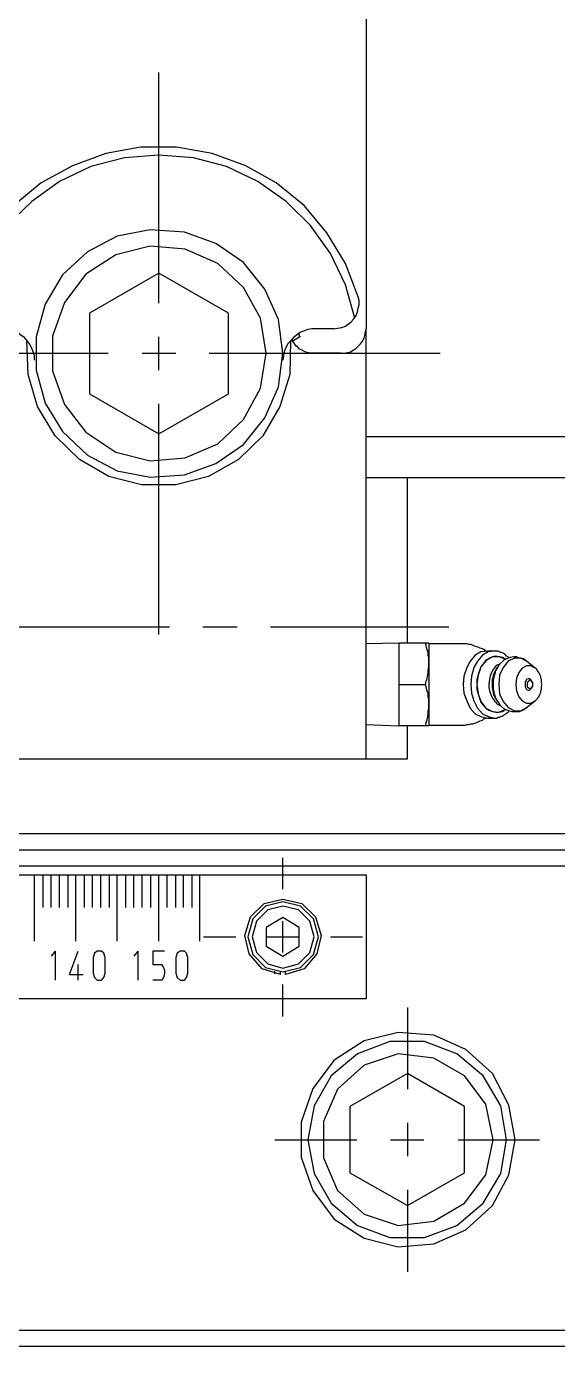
# Model space of a CAD drawing. Header units: millimetres. Extents: x -211 to 45495, y 24 to 52952.
# Drawn here: x 23608.4 to 23672.6, y 28092 to 28251.5 of the extents above; entities that cross this region are included whole.
import ezdxf

# ---------------------------------------------------------------- set-up
doc = ezdxf.new("R2010")
doc.units = ezdxf.units.MM
doc.layers.add('Layer2', color=7, linetype='Continuous')

# ---------------------------------------------------------------- blocks, each defined once
blk = doc.blocks.new('BLKF1179')
at = {"layer": 'Layer2', "color": 7, "linetype": 'Continuous', "lineweight": 25}
for p, q in [((23653.3, 28127.41), (23649.17, 28126.03)), ((23657.61, 28126.89), (23653.3, 28127.41)), ((23661.31, 28124.74), (23657.61, 28126.89)), ((23649.17, 28126.03), (23645.98, 28123.11)), ((23663.9, 28121.3), (23661.31, 28124.74)), ((23645.98, 28123.11), (23644.26, 28119.23)), ((23664.76, 28116.99), (23663.9, 28121.3)), ((23644.26, 28119.23), (23644.26, 28114.84)), ((23644.26, 28114.84), (23645.98, 28110.88)), ((23661.31, 28109.33), (23663.9, 28112.77)), ((23645.98, 28110.88), (23649.17, 28108.04)), ((23657.61, 28107.17), (23661.31, 28109.33)), ((23649.17, 28108.04), (23653.3, 28106.66)), ((23653.3, 28106.66), (23657.61, 28107.17))]:
    blk.add_line(p, q, dxfattribs=at)
blk = doc.blocks.new('BLKF1180')
at = {"layer": 'Layer2', "color": 7, "linetype": 'Continuous', "lineweight": 25}
for p, q in [((23654.42, 28125), (23647.45, 28121.04)), ((23647.45, 28121.04), (23647.45, 28113.03)), ((23661.31, 28113.03), (23661.31, 28121.04)), ((23647.45, 28113.03), (23654.42, 28109.07)), ((23654.42, 28109.07), (23661.31, 28113.03))]:
    blk.add_line(p, q, dxfattribs=at)
blk = doc.blocks.new('BLKF1181')
at = {"layer": 'Layer2', "color": 7, "linetype": 'Continuous', "lineweight": 25}
for p, q in [((23652.27, 28128.88), (23648.4, 28127.41)), ((23656.49, 28128.88), (23652.27, 28128.88)), ((23660.37, 28127.41), (23656.49, 28128.88)), ((23648.4, 28127.41), (23645.21, 28124.74)), ((23663.55, 28124.74), (23660.37, 28127.41)), ((23645.21, 28124.74), (23643.14, 28121.12)), ((23665.7, 28121.12), (23663.55, 28124.74)), ((23643.14, 28121.12), (23642.37, 28116.99)), ((23666.39, 28116.99), (23665.7, 28121.12)), ((23642.37, 28116.99), (23643.14, 28112.94)), ((23643.14, 28112.94), (23645.21, 28109.33)), ((23663.55, 28109.33), (23665.7, 28112.94)), ((23645.21, 28109.33), (23648.4, 28106.66)), ((23660.37, 28106.66), (23663.55, 28109.33)), ((23648.4, 28106.66), (23652.27, 28105.19)), ((23656.49, 28105.19), (23660.37, 28106.66)), ((23652.27, 28105.19), (23656.49, 28105.19))]:
    blk.add_line(p, q, dxfattribs=at)
blk = doc.blocks.new('BLKF1222')
at = {"layer": 'Layer2', "color": 7, "linetype": 'Continuous', "lineweight": 25}
for p, q in [((23665.96, 28174.09), (23665.53, 28173.14)), ((23666.57, 28174.86), (23665.96, 28174.09)), ((23667.34, 28175.2), (23666.57, 28174.86)), ((23668.12, 28175.2), (23667.34, 28175.2)), ((23668.8, 28174.86), (23668.12, 28175.2)), ((23665.53, 28173.14), (23665.45, 28172.02)), ((23665.45, 28172.02), (23665.53, 28170.9)), ((23665.53, 28170.9), (23665.96, 28169.95)), ((23665.96, 28169.95), (23666.57, 28169.26)), ((23666.57, 28169.26), (23667.34, 28168.83)), ((23667.34, 28168.83), (23668.12, 28168.83))]:
    blk.add_line(p, q, dxfattribs=at)
blk = doc.blocks.new('BLKF1223')
at = {"layer": 'Layer2', "color": 7, "linetype": 'Continuous', "lineweight": 25}
for p, q in [((23670.35, 28170.73), (23670.44, 28170.9)), ((23670.44, 28170.9), (23670.53, 28171.07)), ((23670.53, 28171.24), (23670.61, 28171.42)), ((23670.53, 28171.07), (23670.53, 28171.24)), ((23670.61, 28171.67), (23670.61, 28171.85)), ((23670.61, 28171.42), (23670.61, 28171.67)), ((23669.84, 28170.04), (23670.01, 28170.21)), ((23670.01, 28170.21), (23670.1, 28170.3)), ((23670.1, 28170.3), (23670.18, 28170.47)), ((23670.18, 28170.47), (23670.27, 28170.55)), ((23670.27, 28170.55), (23670.35, 28170.73))]:
    blk.add_line(p, q, dxfattribs=at)
blk = doc.blocks.new('BLKF1224')
at = {"layer": 'Layer2', "color": 7, "linetype": 'Continuous', "lineweight": 25}
for p, q in [((23668.29, 28174), (23667.86, 28173.48)), ((23668.8, 28174.26), (23668.29, 28174)), ((23669.32, 28174.26), (23668.8, 28174.26)), ((23669.84, 28174), (23669.32, 28174.26)), ((23667.6, 28172.79), (23667.51, 28172.02)), ((23667.86, 28173.48), (23667.6, 28172.79)), ((23667.51, 28172.02), (23667.6, 28171.24)), ((23667.6, 28171.24), (23667.86, 28170.55)), ((23667.86, 28170.55), (23668.29, 28170.04)), ((23668.29, 28170.04), (23668.8, 28169.78)), ((23668.8, 28169.78), (23669.32, 28169.78))]:
    blk.add_line(p, q, dxfattribs=at)
blk = doc.blocks.new('BLKF1225')
at = {"layer": 'Layer2', "color": 7, "linetype": 'Continuous', "lineweight": 25}
for p, q in [((23670.1, 28173.74), (23670.01, 28173.91)), ((23670.18, 28173.65), (23670.1, 28173.74)), ((23670.27, 28173.48), (23670.18, 28173.65)), ((23670.35, 28173.31), (23670.27, 28173.48)), ((23670.44, 28173.14), (23670.35, 28173.31)), ((23670.53, 28172.97), (23670.44, 28173.14)), ((23670.53, 28172.79), (23670.53, 28172.97)), ((23670.61, 28172.62), (23670.53, 28172.79)), ((23670.61, 28172.19), (23670.61, 28172.62)), ((23670.7, 28172.02), (23670.61, 28172.19))]:
    blk.add_line(p, q, dxfattribs=at)
blk = doc.blocks.new('BLKF1226')
at = {"layer": 'Layer2', "color": 7, "linetype": 'Continuous', "lineweight": 25}
for p, q in [((23664.76, 28172.54), (23664.76, 28171.42)), ((23664.76, 28171.42), (23664.84, 28171.24)), ((23664.84, 28171.24), (23664.84, 28170.98)), ((23664.84, 28170.98), (23664.93, 28170.9)), ((23664.93, 28170.9), (23664.93, 28170.73)), ((23664.93, 28170.73), (23664.93, 28170.64)), ((23664.93, 28170.64), (23665.02, 28170.55)), ((23665.02, 28170.55), (23665.02, 28170.47)), ((23665.02, 28170.47), (23665.1, 28170.38)), ((23665.1, 28170.38), (23665.1, 28170.3)), ((23665.1, 28170.3), (23665.19, 28170.21)), ((23665.19, 28170.21), (23665.19, 28170.12))]:
    blk.add_line(p, q, dxfattribs=at)
blk = doc.blocks.new('BLKF1227')
at = {"layer": 'Layer2', "color": 7, "linetype": 'Continuous', "lineweight": 25}
for p, q in [((23664.76, 28172.54), (23664.76, 28171.42)), ((23664.76, 28171.42), (23664.84, 28170.98)), ((23664.84, 28170.98), (23665.02, 28170.55)), ((23665.02, 28170.55), (23665.02, 28170.47)), ((23665.02, 28170.47), (23665.1, 28170.38)), ((23665.1, 28170.38), (23665.27, 28170.04)), ((23665.27, 28170.04), (23665.53, 28169.69)), ((23665.53, 28169.69), (23665.62, 28169.52)), ((23665.62, 28169.52), (23665.96, 28169.18)), ((23665.96, 28169.18), (23666.31, 28169)), ((23666.31, 28169), (23666.74, 28168.83)), ((23666.74, 28168.83), (23667.08, 28168.75)), ((23667.08, 28168.75), (23667.51, 28168.75)), ((23667.51, 28168.75), (23667.94, 28168.75)), ((23667.94, 28168.75), (23668.37, 28168.92)), ((23668.37, 28168.92), (23668.72, 28169.18))]:
    blk.add_line(p, q, dxfattribs=at)
blk = doc.blocks.new('BLKF1228')
at = {"layer": 'Layer2', "color": 7, "linetype": 'Continuous', "lineweight": 25}
for p, q in [((23665.27, 28174), (23665.02, 28173.65)), ((23665.45, 28174.34), (23665.27, 28174)), ((23665.7, 28174.6), (23665.45, 28174.34)), ((23666.05, 28174.95), (23665.7, 28174.6)), ((23666.39, 28175.12), (23666.05, 28174.95)), ((23666.82, 28175.29), (23666.39, 28175.12)), ((23667.25, 28175.38), (23666.82, 28175.29)), ((23667.68, 28175.38), (23667.25, 28175.38)), ((23667.68, 28175.29), (23667.68, 28175.38)), ((23668.12, 28175.2), (23667.68, 28175.29)), ((23668.46, 28175.12), (23668.12, 28175.2)), ((23668.46, 28175.03), (23668.46, 28175.12)), ((23668.55, 28175.03), (23668.46, 28175.03)), ((23668.89, 28174.77), (23668.55, 28175.03)), ((23665.02, 28173.48), (23664.84, 28173.05)), ((23664.84, 28173.05), (23664.84, 28172.88)), ((23665.02, 28173.65), (23665.02, 28173.48))]:
    blk.add_line(p, q, dxfattribs=at)
blk = doc.blocks.new('BLKF1229')
at = {"layer": 'Layer2', "color": 7, "linetype": 'Continuous', "lineweight": 25}
for p, q in [((23668.72, 28172.45), (23668.63, 28172.28)), ((23668.8, 28172.62), (23668.72, 28172.45)), ((23668.98, 28172.71), (23668.8, 28172.62)), ((23669.15, 28172.71), (23668.98, 28172.71)), ((23669.32, 28172.62), (23669.15, 28172.71)), ((23669.58, 28172.28), (23669.41, 28172.45)), ((23668.63, 28172.28), (23668.63, 28172.02)), ((23668.63, 28172.02), (23668.63, 28171.76)), ((23668.63, 28171.76), (23668.72, 28171.59)), ((23668.72, 28171.59), (23668.8, 28171.42)), ((23668.8, 28171.42), (23668.98, 28171.33)), ((23668.98, 28171.33), (23669.15, 28171.33)), ((23669.15, 28171.33), (23669.32, 28171.5)), ((23669.32, 28171.5), (23669.49, 28171.67)), ((23669.49, 28171.67), (23669.58, 28171.85)), ((23669.58, 28172.02), (23669.58, 28172.28)), ((23669.58, 28171.85), (23669.58, 28172.02))]:
    blk.add_line(p, q, dxfattribs=at)
blk = doc.blocks.new('BLKF1230')
at = {"layer": 'Layer2', "color": 7, "linetype": 'Continuous', "lineweight": 25}
for p, q in [((23669.32, 28172.45), (23669.32, 28172.54)), ((23669.41, 28172.45), (23669.32, 28172.45)), ((23669.49, 28172.36), (23669.41, 28172.45)), ((23669.49, 28172.28), (23669.49, 28172.36)), ((23669.58, 28172.19), (23669.49, 28172.28)), ((23669.58, 28172.02), (23669.58, 28172.19))]:
    blk.add_line(p, q, dxfattribs=at)
blk = doc.blocks.new('BLKF1231')
at = {"layer": 'Layer2', "color": 7, "linetype": 'Continuous', "lineweight": 25}
for p, q in [((23669.23, 28171.5), (23669.32, 28171.59)), ((23669.32, 28171.59), (23669.41, 28171.59)), ((23669.41, 28171.59), (23669.41, 28171.67)), ((23669.41, 28171.67), (23669.49, 28171.67)), ((23669.49, 28171.76), (23669.58, 28171.85)), ((23669.49, 28171.67), (23669.49, 28171.76)), ((23669.58, 28171.85), (23669.58, 28171.93))]:
    blk.add_line(p, q, dxfattribs=at)
blk = doc.blocks.new('BLKF1232')
at = {"layer": 'Layer2', "color": 7, "linetype": 'Continuous', "lineweight": 25}
for p, q in [((23669.06, 28172.45), (23668.98, 28172.36)), ((23669.15, 28172.54), (23669.06, 28172.45)), ((23669.23, 28172.54), (23669.15, 28172.54)), ((23668.98, 28172.36), (23668.89, 28172.28)), ((23668.89, 28172.28), (23668.89, 28172.19)), ((23668.89, 28172.19), (23668.89, 28172.02)), ((23668.89, 28172.02), (23668.89, 28171.93)), ((23668.89, 28171.93), (23668.89, 28171.76)), ((23668.89, 28171.76), (23668.98, 28171.67)), ((23668.98, 28171.67), (23669.06, 28171.59)), ((23669.06, 28171.59), (23669.15, 28171.59))]:
    blk.add_line(p, q, dxfattribs=at)
blk = doc.blocks.new('BLKF1233')
at = {"layer": 'Layer2', "color": 7, "linetype": 'Continuous', "lineweight": 25}
for p, q in [((23664.84, 28173.14), (23664.76, 28173.05)), ((23664.76, 28173.05), (23664.76, 28172.97)), ((23664.93, 28173.4), (23664.84, 28173.31)), ((23664.84, 28173.31), (23664.84, 28173.22)), ((23664.84, 28173.22), (23664.84, 28173.14)), ((23665.02, 28173.57), (23664.93, 28173.57)), ((23664.93, 28173.57), (23664.93, 28173.48)), ((23664.93, 28173.48), (23664.93, 28173.4)), ((23665.1, 28173.74), (23665.02, 28173.65)), ((23665.02, 28173.65), (23665.02, 28173.57))]:
    blk.add_line(p, q, dxfattribs=at)
blk = doc.blocks.new('BLKF1234')
at = {"layer": 'Layer2', "color": 7, "linetype": 'Continuous', "lineweight": 25}
for p, q in [((23665.27, 28174), (23665.19, 28174)), ((23665.19, 28174), (23665.19, 28173.91)), ((23665.27, 28174.09), (23665.27, 28174)), ((23664.84, 28172.79), (23664.76, 28172.71)), ((23664.76, 28172.71), (23664.76, 28172.62)), ((23664.93, 28173.14), (23664.84, 28173.05)), ((23664.84, 28173.05), (23664.84, 28172.97)), ((23664.84, 28172.97), (23664.84, 28172.88)), ((23664.84, 28172.88), (23664.84, 28172.79)), ((23665.02, 28173.4), (23664.93, 28173.31)), ((23664.93, 28173.31), (23664.93, 28173.22)), ((23664.93, 28173.22), (23664.93, 28173.14)), ((23665.1, 28173.74), (23665.02, 28173.65)), ((23665.02, 28173.65), (23665.02, 28173.57)), ((23665.02, 28173.57), (23665.02, 28173.4)), ((23665.19, 28173.91), (23665.1, 28173.83)), ((23665.1, 28173.83), (23665.1, 28173.74))]:
    blk.add_line(p, q, dxfattribs=at)
blk = doc.blocks.new('BLKF1235')
at = {"layer": 'Layer2', "color": 7, "linetype": 'Continuous', "lineweight": 25}
for p, q in [((23664.76, 28172.79), (23664.67, 28172.79)), ((23664.67, 28172.79), (23664.67, 28171.42)), ((23664.76, 28172.88), (23664.76, 28172.79)), ((23664.67, 28171.42), (23664.76, 28171.24)), ((23664.76, 28171.24), (23664.76, 28171.07)), ((23664.76, 28171.07), (23664.76, 28170.98)), ((23664.76, 28170.98), (23664.84, 28170.81)), ((23664.84, 28170.81), (23664.84, 28170.73)), ((23664.84, 28170.73), (23664.93, 28170.73)), ((23664.93, 28170.73), (23664.93, 28170.64)), ((23664.93, 28170.64), (23664.93, 28170.55)), ((23664.93, 28170.55), (23665.02, 28170.47)), ((23665.02, 28170.47), (23665.02, 28170.38)), ((23665.02, 28170.38), (23665.1, 28170.38))]:
    blk.add_line(p, q, dxfattribs=at)
blk = doc.blocks.new('BLKF1236')
at = {"layer": 'Layer2', "color": 7, "linetype": 'Continuous', "lineweight": 25}
for p, q in [((23665.02, 28174.17), (23664.76, 28173.83)), ((23665.27, 28174.34), (23665.02, 28174.17)), ((23665.62, 28174.52), (23665.27, 28174.34)), ((23664.33, 28172.62), (23664.24, 28172.1)), ((23664.41, 28173.05), (23664.33, 28172.62)), ((23664.58, 28173.48), (23664.41, 28173.05)), ((23664.76, 28173.83), (23664.58, 28173.48)), ((23664.24, 28172.1), (23664.24, 28171.67)), ((23664.24, 28171.67), (23664.33, 28171.24)), ((23664.33, 28171.24), (23664.5, 28170.81)), ((23664.5, 28170.81), (23664.67, 28170.38)), ((23664.67, 28170.38), (23664.93, 28170.04)), ((23664.93, 28170.04), (23664.93, 28169.95)), ((23664.93, 28169.95), (23665.02, 28169.95)), ((23665.02, 28169.95), (23665.1, 28169.87)), ((23665.1, 28169.87), (23665.19, 28169.78)), ((23665.19, 28169.78), (23665.27, 28169.69)), ((23665.27, 28169.69), (23665.36, 28169.61)), ((23665.36, 28169.61), (23665.45, 28169.61)), ((23665.45, 28169.61), (23665.53, 28169.52))]:
    blk.add_line(p, q, dxfattribs=at)
blk = doc.blocks.new('BLKF1237')
at = {"layer": 'Layer2', "color": 7, "linetype": 'Continuous', "lineweight": 25}
for p, q in [((23664.76, 28172.88), (23664.84, 28173.31)), ((23664.84, 28173.31), (23664.93, 28173.4)), ((23664.93, 28173.4), (23665.1, 28173.74))]:
    blk.add_line(p, q, dxfattribs=at)
blk = doc.blocks.new('BLKF1238')
at = {"layer": 'Layer2', "color": 7, "linetype": 'Continuous', "lineweight": 25}
for p, q in [((23664.67, 28172.54), (23664.67, 28172.71)), ((23664.67, 28172.1), (23664.67, 28172.54)), ((23664.67, 28171.67), (23664.67, 28172.1)), ((23664.67, 28171.59), (23664.67, 28171.67)), ((23664.76, 28171.24), (23664.67, 28171.59)), ((23664.84, 28170.81), (23664.76, 28171.24)), ((23664.84, 28170.73), (23664.84, 28170.81)), ((23664.93, 28170.64), (23664.84, 28170.73)), ((23665.1, 28170.3), (23664.93, 28170.64))]:
    blk.add_line(p, q, dxfattribs=at)
blk = doc.blocks.new('BLKF1239')
at = {"layer": 'Layer2', "color": 7, "linetype": 'Continuous', "lineweight": 25}
for p, q in [((23663.29, 28174.17), (23662.95, 28173.22)), ((23663.98, 28174.95), (23663.29, 28174.17)), ((23664.67, 28175.38), (23663.98, 28174.95)), ((23665.53, 28175.38), (23664.67, 28175.38)), ((23666.31, 28175.03), (23665.53, 28175.38)), ((23662.95, 28173.22), (23662.78, 28172.02)), ((23662.78, 28172.02), (23662.95, 28170.9)), ((23662.95, 28170.9), (23663.29, 28169.95)), ((23663.29, 28169.95), (23663.9, 28169.18)), ((23663.9, 28169.18), (23664.67, 28168.75)), ((23664.67, 28168.75), (23665.45, 28168.66))]:
    blk.add_line(p, q, dxfattribs=at)
blk = doc.blocks.new('BLKF1240')
at = {"layer": 'Layer2', "color": 7, "linetype": 'Continuous', "lineweight": 25}
for p, q in [((23663.29, 28175.98), (23662.6, 28175.55)), ((23664.07, 28176.07), (23663.29, 28175.98)), ((23661.57, 28174.09), (23661.23, 28173.05)), ((23662, 28174.86), (23661.57, 28174.09)), ((23662.6, 28175.55), (23662, 28174.86)), ((23661.23, 28173.05), (23661.14, 28172.02)), ((23661.14, 28172.02), (23661.23, 28170.98)), ((23661.23, 28170.98), (23661.57, 28170.04)), ((23661.57, 28170.04), (23662, 28169.18)), ((23662, 28169.18), (23662.6, 28168.49)), ((23662.6, 28168.49), (23663.29, 28168.14))]:
    blk.add_line(p, q, dxfattribs=at)
blk = doc.blocks.new('BLKF1241')
at = {"layer": 'Layer2', "color": 7, "linetype": 'Continuous', "lineweight": 25}
for p, q in [((23664.15, 28175.98), (23663.47, 28175.55)), ((23664.93, 28176.07), (23664.15, 28175.98)), ((23665.1, 28176.07), (23664.93, 28176.07)), ((23665.19, 28176.07), (23665.1, 28176.07)), ((23665.36, 28176.07), (23665.19, 28176.07)), ((23665.53, 28175.98), (23665.36, 28176.07)), ((23665.7, 28175.89), (23665.53, 28175.98)), ((23665.79, 28175.89), (23665.7, 28175.89)), ((23665.96, 28175.81), (23665.79, 28175.89)), ((23666.13, 28175.72), (23665.96, 28175.81)), ((23666.22, 28175.64), (23666.13, 28175.72)), ((23666.39, 28175.46), (23666.22, 28175.64)), ((23662.43, 28174.09), (23662.17, 28173.05)), ((23662.86, 28174.86), (23662.43, 28174.09)), ((23663.47, 28175.55), (23662.86, 28174.86)), ((23666.57, 28175.38), (23666.39, 28175.46)), ((23666.65, 28175.2), (23666.57, 28175.38)), ((23662.17, 28173.05), (23662.09, 28172.02)), ((23662.09, 28172.02), (23662.17, 28170.98)), ((23662.17, 28170.98), (23662.43, 28170.04)), ((23662.43, 28170.04), (23662.86, 28169.18)), ((23662.86, 28169.18), (23663.47, 28168.49)), ((23663.47, 28168.49), (23664.15, 28168.14))]:
    blk.add_line(p, q, dxfattribs=at)
blk = doc.blocks.new('BLKF1242')
at = {"layer": 'Layer2', "color": 7, "linetype": 'Continuous', "lineweight": 25}
for p, q in [((23664.93, 28167.97), (23665.19, 28167.97)), ((23665.19, 28167.97), (23665.36, 28168.06)), ((23665.36, 28168.06), (23665.53, 28168.06)), ((23665.53, 28168.06), (23665.7, 28168.14)), ((23665.7, 28168.14), (23665.88, 28168.23)), ((23665.88, 28168.23), (23665.96, 28168.23)), ((23665.96, 28168.23), (23666.13, 28168.4)), ((23666.13, 28168.4), (23666.31, 28168.49)), ((23666.31, 28168.49), (23666.39, 28168.57)), ((23666.39, 28168.57), (23666.57, 28168.66))]:
    blk.add_line(p, q, dxfattribs=at)
blk = doc.blocks.new('BLKF1243')
at = {"layer": 'Layer2', "color": 7, "linetype": 'Continuous', "lineweight": 25}
for p, q in [((23663.29, 28174.17), (23663.12, 28173.65)), ((23663.64, 28174.6), (23663.29, 28174.17)), ((23663.9, 28174.95), (23663.64, 28174.6)), ((23664.33, 28175.2), (23663.9, 28174.95)), ((23664.67, 28175.38), (23664.33, 28175.2)), ((23665.1, 28175.46), (23664.67, 28175.38)), ((23665.53, 28175.38), (23665.1, 28175.46)), ((23665.88, 28175.29), (23665.53, 28175.38)), ((23666.31, 28175.03), (23665.88, 28175.29)), ((23662.95, 28173.14), (23662.78, 28172.62)), ((23662.78, 28172.62), (23662.78, 28172.02)), ((23663.12, 28173.65), (23662.95, 28173.14)), ((23662.78, 28172.02), (23662.78, 28171.42)), ((23662.78, 28171.42), (23662.95, 28170.9)), ((23662.95, 28170.9), (23663.12, 28170.38)), ((23663.12, 28170.38), (23663.29, 28169.87)), ((23663.29, 28169.87), (23663.55, 28169.52)), ((23663.55, 28169.52), (23663.9, 28169.18)), ((23663.9, 28169.18), (23664.24, 28168.92)), ((23664.24, 28168.92), (23664.67, 28168.75)), ((23664.67, 28168.75), (23665.1, 28168.66)), ((23665.1, 28168.66), (23665.45, 28168.66)), ((23665.45, 28168.66), (23665.88, 28168.75))]:
    blk.add_line(p, q, dxfattribs=at)
blk = doc.blocks.new('BLKF1244')
at = {"layer": 'Layer2', "color": 7, "linetype": 'Continuous', "lineweight": 25}
for p, q in [((23656.75, 28171.33), (23656.66, 28171.76)), ((23656.92, 28170.9), (23656.75, 28171.33)), ((23656.92, 28170.47), (23656.92, 28170.9)), ((23657.01, 28170.38), (23656.92, 28170.47)), ((23657.01, 28169.52), (23657.01, 28170.38))]:
    blk.add_line(p, q, dxfattribs=at)
blk = doc.blocks.new('BLKF1245')
at = {"layer": 'Layer2', "color": 7, "linetype": 'Continuous', "lineweight": 25}
for p, q in [((23656.75, 28167.54), (23656.83, 28167.97)), ((23656.83, 28167.97), (23656.92, 28168.4)), ((23656.92, 28168.75), (23657.01, 28169.18)), ((23656.92, 28168.4), (23656.92, 28168.75)), ((23656.58, 28167.02), (23656.66, 28167.45)), ((23656.66, 28167.45), (23656.75, 28167.54))]:
    blk.add_line(p, q, dxfattribs=at)
blk = doc.blocks.new('BLKF1246')
at = {"layer": 'Layer2', "color": 7, "linetype": 'Continuous', "lineweight": 25}
for p, q in [((23656.75, 28176.32), (23656.66, 28176.75)), ((23656.92, 28175.89), (23656.75, 28176.32)), ((23656.92, 28175.46), (23656.92, 28175.89)), ((23657.01, 28175.38), (23656.92, 28175.46)), ((23656.92, 28173.74), (23657.01, 28174.17)), ((23657.01, 28175.03), (23657.01, 28175.38)), ((23657.01, 28174.6), (23657.01, 28175.03)), ((23657.01, 28174.52), (23657.01, 28174.6)), ((23657.01, 28174.17), (23657.01, 28174.52)), ((23656.58, 28172.02), (23656.66, 28172.45)), ((23656.66, 28172.45), (23656.75, 28172.54)), ((23656.75, 28172.54), (23656.83, 28172.97)), ((23656.83, 28172.97), (23656.92, 28173.4)), ((23656.92, 28173.4), (23656.92, 28173.74))]:
    blk.add_line(p, q, dxfattribs=at)
blk = doc.blocks.new('BLKF1247')
at = {"layer": 'Layer2', "color": 7, "linetype": 'Continuous', "lineweight": 25}
for p, q in [((23661.57, 28176.93), (23661.4, 28176.93)), ((23661.83, 28176.84), (23661.57, 28176.93)), ((23662.09, 28176.84), (23661.83, 28176.84)), ((23662.35, 28176.75), (23662.09, 28176.84)), ((23662.52, 28176.67), (23662.35, 28176.75)), ((23662.78, 28176.58), (23662.52, 28176.67)), ((23663.03, 28176.5), (23662.78, 28176.58)), ((23663.21, 28176.41), (23663.03, 28176.5)), ((23663.47, 28176.32), (23663.21, 28176.41)), ((23663.64, 28176.24), (23663.47, 28176.32)), ((23663.9, 28176.07), (23663.64, 28176.24))]:
    blk.add_line(p, q, dxfattribs=at)
blk = doc.blocks.new('BLKF1248')
at = {"layer": 'Layer2', "color": 7, "linetype": 'Continuous', "lineweight": 25}
for p, q in [((23663.03, 28167.54), (23663.21, 28167.63)), ((23663.21, 28167.63), (23663.47, 28167.71)), ((23663.47, 28167.71), (23663.64, 28167.88)), ((23661.14, 28167.11), (23661.4, 28167.11)), ((23661.4, 28167.11), (23661.57, 28167.2)), ((23661.57, 28167.2), (23661.83, 28167.2)), ((23661.83, 28167.2), (23662.09, 28167.28)), ((23662.09, 28167.28), (23662.35, 28167.28)), ((23662.35, 28167.28), (23662.52, 28167.37)), ((23662.52, 28167.37), (23662.78, 28167.45)), ((23662.78, 28167.45), (23663.03, 28167.54))]:
    blk.add_line(p, q, dxfattribs=at)
blk = doc.blocks.new('BLKF1261')
at = {"layer": 'Layer2', "color": 7, "linetype": 'Continuous', "lineweight": 25}
for p, q in [((23619.2, 28223.95), (23615.59, 28221.62)), ((23623.34, 28224.98), (23619.2, 28223.95)), ((23627.56, 28224.63), (23623.34, 28224.98)), ((23631.52, 28222.91), (23627.56, 28224.63)), ((23634.62, 28219.98), (23631.52, 28222.91)), ((23615.59, 28221.62), (23613, 28218.18)), ((23636.68, 28216.28), (23634.62, 28219.98)), ((23613, 28218.18), (23611.54, 28214.13)), ((23637.37, 28212.06), (23636.68, 28216.28)), ((23611.54, 28214.13), (23611.54, 28209.91)), ((23611.54, 28209.91), (23613, 28205.86)), ((23634.62, 28204.05), (23636.68, 28207.84)), ((23613, 28205.86), (23615.59, 28202.5)), ((23631.52, 28201.12), (23634.62, 28204.05)), ((23615.59, 28202.5), (23619.2, 28200.09)), ((23627.56, 28199.4), (23631.52, 28201.12)), ((23619.2, 28200.09), (23623.34, 28199.06)), ((23623.34, 28199.06), (23627.56, 28199.4))]:
    blk.add_line(p, q, dxfattribs=at)
blk = doc.blocks.new('BLKF1262')
at = {"layer": 'Layer2', "color": 7, "linetype": 'Continuous', "lineweight": 25}
for p, q in [((23624.37, 28221.71), (23616.02, 28216.88)), ((23616.02, 28216.88), (23616.02, 28207.15)), ((23632.81, 28207.15), (23632.81, 28216.88)), ((23616.02, 28207.15), (23624.37, 28202.33)), ((23624.37, 28202.33), (23632.81, 28207.15))]:
    blk.add_line(p, q, dxfattribs=at)
blk = doc.blocks.new('BLKF1263')
at = {"layer": 'Layer2', "color": 7, "linetype": 'Continuous', "lineweight": 25}
for p, q in [((23623.34, 28226.96), (23619.37, 28226.18)), ((23627.47, 28226.7), (23623.34, 28226.96)), ((23631.26, 28225.32), (23627.47, 28226.7)), ((23619.37, 28226.18), (23615.76, 28224.29)), ((23634.62, 28223), (23631.26, 28225.32)), ((23615.76, 28224.29), (23612.74, 28221.53)), ((23637.2, 28219.81), (23634.62, 28223)), ((23612.74, 28221.53), (23610.68, 28218)), ((23638.84, 28216.11), (23637.2, 28219.81)), ((23610.68, 28218), (23609.56, 28214.04)), ((23639.35, 28212.06), (23638.84, 28216.11)), ((23609.56, 28214.04), (23609.56, 28209.99)), ((23609.56, 28209.99), (23610.68, 28206.03)), ((23637.2, 28204.23), (23638.84, 28208.01)), ((23610.68, 28206.03), (23612.74, 28202.59)), ((23634.62, 28201.04), (23637.2, 28204.23)), ((23612.74, 28202.59), (23615.76, 28199.75)), ((23615.76, 28199.75), (23619.37, 28197.85)), ((23631.26, 28198.71), (23634.62, 28201.04)), ((23627.47, 28197.34), (23631.26, 28198.71)), ((23619.37, 28197.85), (23623.34, 28197.08)), ((23623.34, 28197.08), (23627.47, 28197.34))]:
    blk.add_line(p, q, dxfattribs=at)
blk = doc.blocks.new('BLKF1264')
at = {"layer": 'Layer2', "color": 7, "linetype": 'Continuous', "lineweight": 25}
for p, q in [((23637.54, 28144.81), (23636.17, 28143.43)), ((23639.35, 28145.24), (23637.54, 28144.81)), ((23641.25, 28144.81), (23639.35, 28145.24)), ((23642.63, 28143.43), (23641.25, 28144.81)), ((23636.17, 28143.43), (23635.65, 28141.53)), ((23643.14, 28141.53), (23642.63, 28143.43)), ((23635.65, 28141.53), (23636.17, 28139.64)), ((23636.17, 28139.64), (23637.54, 28138.26)), ((23641.25, 28138.26), (23642.63, 28139.64)), ((23637.54, 28138.26), (23639.35, 28137.75)), ((23639.35, 28137.75), (23641.25, 28138.26))]:
    blk.add_line(p, q, dxfattribs=at)
blk = doc.blocks.new('BLKF1265')
at = {"layer": 'Layer2', "color": 7, "linetype": 'Continuous', "lineweight": 25}
for p, q in [((23639.35, 28145.75), (23637.29, 28145.24)), ((23641.51, 28145.24), (23639.35, 28145.75)), ((23635.74, 28143.69), (23635.13, 28141.53)), ((23637.29, 28145.24), (23635.74, 28143.69)), ((23643.06, 28143.69), (23641.51, 28145.24)), ((23643.66, 28141.53), (23643.06, 28143.69)), ((23635.13, 28141.53), (23635.74, 28139.38)), ((23635.74, 28139.38), (23637.29, 28137.83)), ((23641.51, 28137.83), (23643.06, 28139.38)), ((23637.29, 28137.83), (23639.35, 28137.31)), ((23639.35, 28137.31), (23641.51, 28137.83))]:
    blk.add_line(p, q, dxfattribs=at)
blk = doc.blocks.new('BLKF1333')
at = {"layer": 'Layer2', "color": 7, "linetype": 'Continuous', "lineweight": 25}
for p, q in [((23622.22, 28236.95), (23618, 28236.17)), ((23626.52, 28236.95), (23622.22, 28236.95)), ((23630.83, 28236.17), (23626.52, 28236.95)), ((23613.95, 28234.71), (23610.16, 28232.64)), ((23618, 28236.17), (23613.95, 28234.71)), ((23634.88, 28234.71), (23630.83, 28236.17)), ((23638.58, 28232.64), (23634.88, 28234.71)), ((23610.16, 28232.64), (23606.89, 28229.89)), ((23641.94, 28229.89), (23638.58, 28232.64)), ((23606.89, 28229.89), (23604.05, 28226.61)), ((23644.69, 28226.61), (23641.94, 28229.89)), ((23604.05, 28226.61), (23601.89, 28222.91)), ((23646.93, 28222.91), (23644.69, 28226.61)), ((23648.48, 28218.86), (23646.93, 28222.91))]:
    blk.add_line(p, q, dxfattribs=at)
blk = doc.blocks.new('BLKF1334')
at = {"layer": 'Layer2', "color": 7, "linetype": 'Continuous', "lineweight": 25}
for p, q in [((23616.19, 28234.62), (23612.4, 28232.81)), ((23620.24, 28235.66), (23616.19, 28234.62)), ((23624.37, 28236), (23620.24, 28235.66)), ((23628.59, 28235.66), (23624.37, 28236)), ((23632.55, 28234.62), (23628.59, 28235.66)), ((23636.34, 28232.81), (23632.55, 28234.62)), ((23612.4, 28232.81), (23609.04, 28230.4)), ((23639.78, 28230.4), (23636.34, 28232.81)), ((23609.04, 28230.4), (23606.03, 28227.48)), ((23642.71, 28227.48), (23639.78, 28230.4)), ((23606.03, 28227.48), (23603.62, 28224.12)), ((23645.12, 28224.12), (23642.71, 28227.48)), ((23603.62, 28224.12), (23601.89, 28220.33)), ((23646.93, 28220.33), (23645.12, 28224.12)), ((23648.05, 28216.28), (23646.93, 28220.33))]:
    blk.add_line(p, q, dxfattribs=at)
blk = doc.blocks.new('BLKF1335')
at = {"layer": 'Layer2', "color": 7, "linetype": 'Continuous', "lineweight": 25}
for p, q in [((23606.46, 28214.9), (23605.94, 28214.99)), ((23606.89, 28214.73), (23606.46, 28214.9)), ((23607.32, 28214.56), (23606.89, 28214.73)), ((23607.75, 28214.21), (23607.32, 28214.56)), ((23608.18, 28213.96), (23607.75, 28214.21)), ((23608.52, 28213.53), (23608.18, 28213.96)), ((23608.78, 28213.18), (23608.52, 28213.53)), ((23609.04, 28212.66), (23608.78, 28213.18)), ((23609.21, 28212.23), (23609.04, 28212.66)), ((23609.39, 28211.72), (23609.21, 28212.23)), ((23609.39, 28211.2), (23609.39, 28211.72))]:
    blk.add_line(p, q, dxfattribs=at)
blk = doc.blocks.new('BLKF1336')
at = {"layer": 'Layer2', "color": 7, "linetype": 'Continuous', "lineweight": 25}
for p, q in [((23640.64, 28213.96), (23640.3, 28213.53)), ((23640.99, 28214.21), (23640.64, 28213.96)), ((23641.42, 28214.56), (23640.99, 28214.21)), ((23641.85, 28214.73), (23641.42, 28214.56)), ((23642.37, 28214.9), (23641.85, 28214.73)), ((23642.88, 28214.99), (23642.37, 28214.9)), ((23643.4, 28214.99), (23642.88, 28214.99)), ((23639.7, 28212.66), (23639.53, 28212.23)), ((23639.96, 28213.18), (23639.7, 28212.66)), ((23640.3, 28213.53), (23639.96, 28213.18)), ((23639.53, 28212.23), (23639.44, 28211.72))]:
    blk.add_line(p, q, dxfattribs=at)
blk = doc.blocks.new('BLKF1337')
at = {"layer": 'Layer2', "color": 7, "linetype": 'Continuous', "lineweight": 25}
for p, q in [((23648.22, 28216.63), (23648.4, 28217.06)), ((23648.4, 28217.06), (23648.48, 28217.49)), ((23648.48, 28217.49), (23648.57, 28217.92)), ((23648.57, 28217.92), (23648.57, 28218.43)), ((23646.93, 28215.33), (23647.28, 28215.59)), ((23647.28, 28215.59), (23647.62, 28215.85)), ((23647.62, 28215.85), (23647.96, 28216.19)), ((23647.96, 28216.19), (23648.22, 28216.63)), ((23645.55, 28214.99), (23645.98, 28215.08)), ((23645.98, 28215.08), (23646.5, 28215.16)), ((23646.5, 28215.16), (23646.93, 28215.33))]:
    blk.add_line(p, q, dxfattribs=at)
blk = doc.blocks.new('BLKF1339')
at = {"layer": 'Layer2', "color": 7, "linetype": 'Continuous', "lineweight": 25}
for p, q in [((23640.3, 28213.61), (23640.21, 28209.48)), ((23609.73, 28205.6), (23608.61, 28209.48)), ((23640.21, 28209.48), (23639.01, 28205.6)), ((23611.88, 28202.07), (23609.73, 28205.6)), ((23639.01, 28205.6), (23636.94, 28202.07)), ((23614.81, 28199.23), (23611.88, 28202.07)), ((23636.94, 28202.07), (23634.01, 28199.23)), ((23618.34, 28197.16), (23614.81, 28199.23)), ((23634.01, 28199.23), (23630.4, 28197.16)), ((23622.3, 28196.13), (23618.34, 28197.16)), ((23630.4, 28197.16), (23626.44, 28196.13)), ((23626.44, 28196.13), (23622.3, 28196.13))]:
    blk.add_line(p, q, dxfattribs=at)
blk = doc.blocks.new('BLKF1386')
at = {"layer": 'Layer2', "color": 7, "linetype": 'Continuous', "lineweight": 25}
for p, q in [((23641.25, 28214.39), (23641.25, 28214.3)), ((23641.25, 28214.3), (23641.33, 28214.3)), ((23641.33, 28214.3), (23641.33, 28214.13)), ((23641.33, 28214.13), (23641.42, 28214.13)), ((23641.42, 28214.13), (23641.42, 28214.04))]:
    blk.add_line(p, q, dxfattribs=at)
blk = doc.blocks.new('BLKF1387')
at = {"layer": 'Layer2', "color": 7, "linetype": 'Continuous', "lineweight": 25}
for p, q in [((23640.99, 28212.92), (23640.73, 28213.27)), ((23641.08, 28212.92), (23640.99, 28212.92)), ((23641.33, 28212.58), (23641.08, 28212.92)), ((23641.68, 28212.41), (23641.33, 28212.58)), ((23641.76, 28212.41), (23641.68, 28212.41)), ((23641.85, 28212.32), (23641.76, 28212.41)), ((23642.28, 28212.15), (23641.85, 28212.32)), ((23642.71, 28212.06), (23642.28, 28212.15)), ((23643.14, 28212.06), (23642.71, 28212.06))]:
    blk.add_line(p, q, dxfattribs=at)
blk = doc.blocks.new('BLKF1393')
at = {"layer": 'Layer2', "color": 7, "linetype": 'Continuous', "lineweight": 25}
for p, q in [((23649, 28213.53), (23649.17, 28213.87)), ((23649.17, 28213.87), (23649.26, 28214.21)), ((23649.26, 28214.21), (23649.34, 28214.64)), ((23647.53, 28212.23), (23647.88, 28212.41)), ((23647.88, 28212.41), (23648.22, 28212.66)), ((23648.22, 28212.66), (23648.48, 28212.92)), ((23648.48, 28212.92), (23648.74, 28213.18)), ((23648.74, 28213.18), (23649, 28213.53)), ((23646.41, 28212.06), (23646.76, 28212.06)), ((23646.76, 28212.06), (23647.19, 28212.15)), ((23647.19, 28212.15), (23647.53, 28212.23))]:
    blk.add_line(p, q, dxfattribs=at)
blk = doc.blocks.new('BLKF1437')
at = {"layer": 'Layer2', "color": 7, "linetype": 'Continuous', "lineweight": 25}
for p, q in [((23635.48, 28143.95), (23637.11, 28145.58)), ((23637.11, 28145.58), (23639.35, 28146.1)), ((23639.35, 28146.1), (23641.68, 28145.58)), ((23641.68, 28145.58), (23643.31, 28143.95)), ((23634.79, 28141.71), (23635.48, 28143.95)), ((23643.31, 28143.95), (23644, 28141.71)), ((23635.31, 28139.47), (23634.79, 28141.71)), ((23644, 28141.71), (23643.49, 28139.47)), ((23636.86, 28137.66), (23635.31, 28139.47)), ((23643.49, 28139.47), (23641.94, 28137.66)), ((23639.09, 28136.97), (23636.86, 28137.66))]:
    blk.add_line(p, q, dxfattribs=at)
blk = doc.blocks.new('BLKF1455')
at = {"layer": 'Layer2', "color": 7, "linetype": 'Continuous', "lineweight": 25}
for p, q in [((23653.3, 28129.99), (23649.17, 28128.96)), ((23657.61, 28129.65), (23653.3, 28129.99)), ((23661.48, 28127.93), (23657.61, 28129.65)), ((23649.17, 28128.96), (23645.55, 28126.64)), ((23664.67, 28125), (23661.48, 28127.93)), ((23645.55, 28126.64), (23642.97, 28123.19)), ((23666.65, 28121.21), (23664.67, 28125)), ((23642.97, 28123.19), (23641.59, 28119.14)), ((23667.43, 28116.99), (23666.65, 28121.21)), ((23641.59, 28119.14), (23641.59, 28114.92)), ((23641.59, 28114.92), (23642.97, 28110.88)), ((23664.67, 28109.07), (23666.65, 28112.77)), ((23642.97, 28110.88), (23645.55, 28107.43)), ((23661.48, 28106.14), (23664.67, 28109.07)), ((23645.55, 28107.43), (23649.17, 28105.11)), ((23657.61, 28104.42), (23661.48, 28106.14)), ((23649.17, 28105.11), (23653.3, 28104.07)), ((23653.3, 28104.07), (23657.61, 28104.42))]:
    blk.add_line(p, q, dxfattribs=at)
blk = doc.blocks.new('BLKF1490')
at = {"layer": 'Layer2', "color": 7, "linetype": 'Continuous', "lineweight": 25}
for p, q in [((23616.62, 28139.55), (23616.45, 28139.04)), ((23616.45, 28139.04), (23616.45, 28137.14)), ((23616.96, 28139.81), (23616.62, 28139.55)), ((23617.48, 28139.81), (23616.96, 28139.81)), ((23617.91, 28139.04), (23617.74, 28139.55)), ((23617.91, 28137.14), (23617.91, 28139.04)), ((23616.45, 28137.14), (23616.62, 28136.63)), ((23616.62, 28136.63), (23616.96, 28136.28)), ((23616.96, 28136.28), (23617.48, 28136.28)), ((23617.48, 28136.28), (23617.74, 28136.63)), ((23617.74, 28136.63), (23617.91, 28137.14))]:
    blk.add_line(p, q, dxfattribs=at)
blk = doc.blocks.new('BLKF1497')
at = {"layer": 'Layer2', "color": 7, "linetype": 'Continuous', "lineweight": 25}
for p, q in [((23625.06, 28139.81), (23623.68, 28139.81)), ((23623.68, 28139.81), (23623.68, 28138.18)), ((23623.68, 28138.18), (23624.71, 28138.18)), ((23624.71, 28138.18), (23624.89, 28138)), ((23624.89, 28138), (23625.06, 28137.49)), ((23625.06, 28137.49), (23625.06, 28137.06)), ((23624.97, 28136.63), (23624.71, 28136.28)), ((23625.06, 28137.06), (23624.97, 28136.63))]:
    blk.add_line(p, q, dxfattribs=at)
blk = doc.blocks.new('BLKF1498')
at = {"layer": 'Layer2', "color": 7, "linetype": 'Continuous', "lineweight": 25}
for p, q in [((23626.61, 28139.55), (23626.44, 28139.04)), ((23626.44, 28139.04), (23626.44, 28137.14)), ((23626.95, 28139.81), (23626.61, 28139.55)), ((23627.47, 28139.81), (23626.95, 28139.81)), ((23627.9, 28139.04), (23627.73, 28139.55)), ((23627.9, 28137.14), (23627.9, 28139.04)), ((23626.44, 28137.14), (23626.61, 28136.63)), ((23626.61, 28136.63), (23626.95, 28136.28)), ((23626.95, 28136.28), (23627.47, 28136.28)), ((23627.47, 28136.28), (23627.73, 28136.63)), ((23627.73, 28136.63), (23627.9, 28137.14))]:
    blk.add_line(p, q, dxfattribs=at)
blk = doc.blocks.new('BLKF800')
at = {"layer": 'Layer2', "color": 7, "linetype": 'Continuous', "lineweight": 25}
for p, q in [((23649.43, 28369.05), (23649.43, 28214.99)), ((23624.37, 28218.09), (23624.37, 28245.99)), ((23632.81, 28216.88), (23624.37, 28221.71)), ((23648.57, 28218.43), (23648.48, 28218.86)), ((23624.37, 28209.99), (23624.37, 28214.04)), ((23641.42, 28214.04), (23640.56, 28213.53)), ((23645.55, 28214.99), (23643.4, 28214.99)), ((23649.34, 28214.64), (23649.43, 28214.99)), ((23649.43, 28163.06), (23649.43, 28214.99)), ((23608.61, 28209.48), (23608.44, 28213.61)), ((23640.47, 28213.78), (23640.47, 28213.61)), ((23640.47, 28213.61), (23640.56, 28213.61)), ((23640.56, 28213.61), (23640.56, 28213.53)), ((23640.73, 28213.27), (23640.56, 28213.53)), ((23590.35, 28212.06), (23618.26, 28212.06)), ((23598.36, 28212.06), (23618.26, 28212.06)), ((23622.39, 28212.06), (23626.44, 28212.06)), ((23622.39, 28212.06), (23626.44, 28212.06)), ((23630.48, 28212.06), (23650.38, 28212.06)), ((23630.48, 28212.06), (23658.38, 28212.06)), ((23636.68, 28207.84), (23637.37, 28212.06)), ((23638.84, 28208.01), (23639.35, 28212.06)), ((23639.44, 28211.72), (23639.35, 28211.2)), ((23646.41, 28212.06), (23643.14, 28212.06)), ((23624.37, 28178.05), (23624.37, 28205.95)), ((23649.43, 28201.99), (23743.38, 28201.99)), ((23743.38, 28196.99), (23649.43, 28196.99)), ((23654.42, 28177.01), (23654.42, 28196.99)), ((23585.02, 28178.99), (23625.66, 28178.99)), ((23629.71, 28178.99), (23633.84, 28178.99)), ((23637.89, 28178.99), (23659.42, 28178.99)), ((23653.39, 28177.01), (23649.43, 28176.93)), ((23653.39, 28177.01), (23653.39, 28167.02)), ((23657.01, 28177.01), (23653.39, 28177.01)), ((23656.66, 28176.75), (23656.58, 28177.01)), ((23657.01, 28177.01), (23657.01, 28167.02)), ((23661.14, 28176.93), (23657.01, 28176.93)), ((23661.4, 28176.93), (23661.14, 28176.93)), ((23664.93, 28176.07), (23664.07, 28176.07)), ((23665.27, 28174.09), (23665.1, 28173.74)), ((23669.84, 28174), (23668.8, 28174.86)), ((23670.01, 28173.91), (23669.84, 28174)), ((23664.67, 28172.71), (23664.76, 28172.88)), ((23664.76, 28172.97), (23664.76, 28172.88)), ((23664.84, 28172.88), (23664.76, 28172.54)), ((23664.76, 28172.62), (23664.76, 28172.54)), ((23665.1, 28173.74), (23665.19, 28173.91)), ((23669.32, 28172.54), (23669.23, 28172.54)), ((23669.41, 28172.45), (23669.32, 28172.62)), ((23653.39, 28172.02), (23656.58, 28172.02)), ((23656.66, 28171.76), (23656.58, 28172.02)), ((23669.15, 28171.59), (23669.23, 28171.5)), ((23669.58, 28171.93), (23669.58, 28172.02)), ((23670.61, 28171.85), (23670.7, 28172.02)), ((23657.01, 28169.18), (23657.01, 28169.52)), ((23665.1, 28170.38), (23665.1, 28170.3)), ((23665.1, 28170.3), (23665.27, 28170.04)), ((23665.19, 28170.12), (23665.27, 28170.04)), ((23665.53, 28169.52), (23665.62, 28169.52)), ((23668.12, 28168.83), (23668.8, 28169.26)), ((23668.72, 28169.18), (23668.89, 28169.26)), ((23668.8, 28169.26), (23669.84, 28170.04)), ((23669.32, 28169.78), (23669.84, 28170.04)), ((23663.29, 28168.14), (23664.07, 28167.97)), ((23663.64, 28167.88), (23663.9, 28167.97)), ((23664.07, 28167.97), (23664.93, 28167.97)), ((23664.15, 28168.14), (23664.93, 28167.97)), ((23665.45, 28168.66), (23666.22, 28169)), ((23665.88, 28168.75), (23666.22, 28169)), ((23666.57, 28168.66), (23666.65, 28168.83)), ((23649.43, 28167.2), (23653.39, 28167.02)), ((23657.01, 28167.02), (23653.39, 28167.02)), ((23654.42, 28163.06), (23654.42, 28167.02)), ((23657.01, 28167.11), (23661.14, 28167.11)), ((23534.38, 28163.06), (23654.42, 28163.06)), ((23600.43, 28154.02), (23674.4, 28154.02)), ((23598.36, 28152.04), (23687.41, 28152.04)), ((23687.41, 28150.06), (23596.38, 28150.06)), ((23639.35, 28147.3), (23639.35, 28151.09)), ((23595.44, 28149.03), (23649.43, 28149.03)), ((23609.39, 28141.02), (23609.39, 28149.03)), ((23610.42, 28145.06), (23610.42, 28149.03)), ((23611.37, 28145.06), (23611.37, 28149.03)), ((23612.4, 28145.06), (23612.4, 28149.03)), ((23613.43, 28145.06), (23613.43, 28149.03)), ((23614.38, 28141.02), (23614.38, 28149.03)), ((23615.41, 28145.06), (23615.41, 28149.03)), ((23616.36, 28145.06), (23616.36, 28149.03)), ((23617.39, 28145.06), (23617.39, 28149.03)), ((23618.43, 28145.06), (23618.43, 28149.03)), ((23619.37, 28141.02), (23619.37, 28149.03)), ((23620.41, 28145.06), (23620.41, 28149.03)), ((23621.36, 28145.06), (23621.36, 28149.03)), ((23622.39, 28145.06), (23622.39, 28149.03)), ((23623.42, 28145.06), (23623.42, 28149.03)), ((23624.37, 28141.02), (23624.37, 28149.03)), ((23625.4, 28145.06), (23625.4, 28149.03)), ((23626.44, 28145.06), (23626.44, 28149.03)), ((23627.38, 28145.06), (23627.38, 28149.03)), ((23628.42, 28145.06), (23628.42, 28149.03)), ((23629.36, 28141.02), (23629.36, 28149.03)), ((23649.43, 28149.03), (23649.43, 28134.04)), ((23639.35, 28143.86), (23637.37, 28142.65)), ((23641.33, 28142.65), (23639.35, 28143.86)), ((23637.37, 28142.65), (23637.37, 28140.41)), ((23639.35, 28139.64), (23639.35, 28143.43)), ((23641.33, 28140.41), (23641.33, 28142.65)), ((23629.79, 28141.53), (23633.67, 28141.53)), ((23637.46, 28141.53), (23641.33, 28141.53)), ((23642.63, 28139.64), (23643.14, 28141.53)), ((23643.06, 28139.38), (23643.66, 28141.53)), ((23645.12, 28141.53), (23649, 28141.53)), ((23611.88, 28139.81), (23611.37, 28139.21)), ((23611.88, 28139.81), (23611.88, 28136.28)), ((23613.61, 28136.97), (23614.64, 28139.81)), ((23617.74, 28139.55), (23617.48, 28139.81)), ((23621.87, 28139.81), (23621.36, 28139.21)), ((23621.87, 28139.81), (23621.87, 28136.28)), ((23627.73, 28139.55), (23627.47, 28139.81)), ((23637.37, 28140.41), (23639.35, 28139.21)), ((23639.35, 28139.21), (23641.33, 28140.41)), ((23614.64, 28136.28), (23614.64, 28138.18)), ((23638.41, 28137.06), (23638.41, 28137.4)), ((23639.09, 28136.97), (23639.09, 28137.31)), ((23641.94, 28137.66), (23639.7, 28136.97)), ((23639.7, 28136.97), (23639.7, 28137.31)), ((23613.61, 28136.97), (23615.24, 28136.97)), ((23624.71, 28136.28), (23623.68, 28136.28)), ((23639.35, 28131.89), (23639.35, 28135.76)), ((23649.43, 28134.04), (23499.42, 28134.04)), ((23654.42, 28133.01), (23654.42, 28123.11)), ((23661.31, 28121.04), (23654.42, 28125)), ((23654.42, 28119.06), (23654.42, 28115.01)), ((23638.41, 28116.99), (23648.31, 28116.99)), ((23652.36, 28116.99), (23656.4, 28116.99)), ((23660.54, 28116.99), (23670.35, 28116.99)), ((23663.9, 28112.77), (23664.76, 28116.99)), ((23665.7, 28112.94), (23666.39, 28116.99)), ((23666.65, 28112.77), (23667.43, 28116.99)), ((23654.42, 28110.96), (23654.42, 28101.06)), ((23296.36, 28094), (23687.41, 28094)), ((23687.41, 28092.02), (23298.43, 28092.02))]:
    blk.add_line(p, q, dxfattribs=at)
for name in ['BLKF1333', 'BLKF1334', 'BLKF1263', 'BLKF1261', 'BLKF1262', 'BLKF1337', 'BLKF1335', 'BLKF1336', 'BLKF1386', 'BLKF1393', 'BLKF1339', 'BLKF1387', 'BLKF1246', 'BLKF1240', 'BLKF1247', 'BLKF1241', 'BLKF1243', 'BLKF1239', 'BLKF1236', 'BLKF1234', 'BLKF1228', 'BLKF1222', 'BLKF1224', 'BLKF1235', 'BLKF1238', 'BLKF1233', 'BLKF1237', 'BLKF1226', 'BLKF1227', 'BLKF1229', 'BLKF1232', 'BLKF1230', 'BLKF1225', 'BLKF1244', 'BLKF1231', 'BLKF1223', 'BLKF1245', 'BLKF1248', 'BLKF1242', 'BLKF1437', 'BLKF1265', 'BLKF1264', 'BLKF1490', 'BLKF1497', 'BLKF1498', 'BLKF1455', 'BLKF1181', 'BLKF1179', 'BLKF1180']:
    blk.add_blockref(name, (0, 0), dxfattribs=at)

msp = doc.modelspace()

# ---------------------------------------------------------------- block references
at = {"layer": 'Layer2', "color": 7, "linetype": 'Continuous', "lineweight": 25}
msp.add_blockref('BLKF800', (0, 0), dxfattribs=at)

doc.saveas('drawing.dxf')
